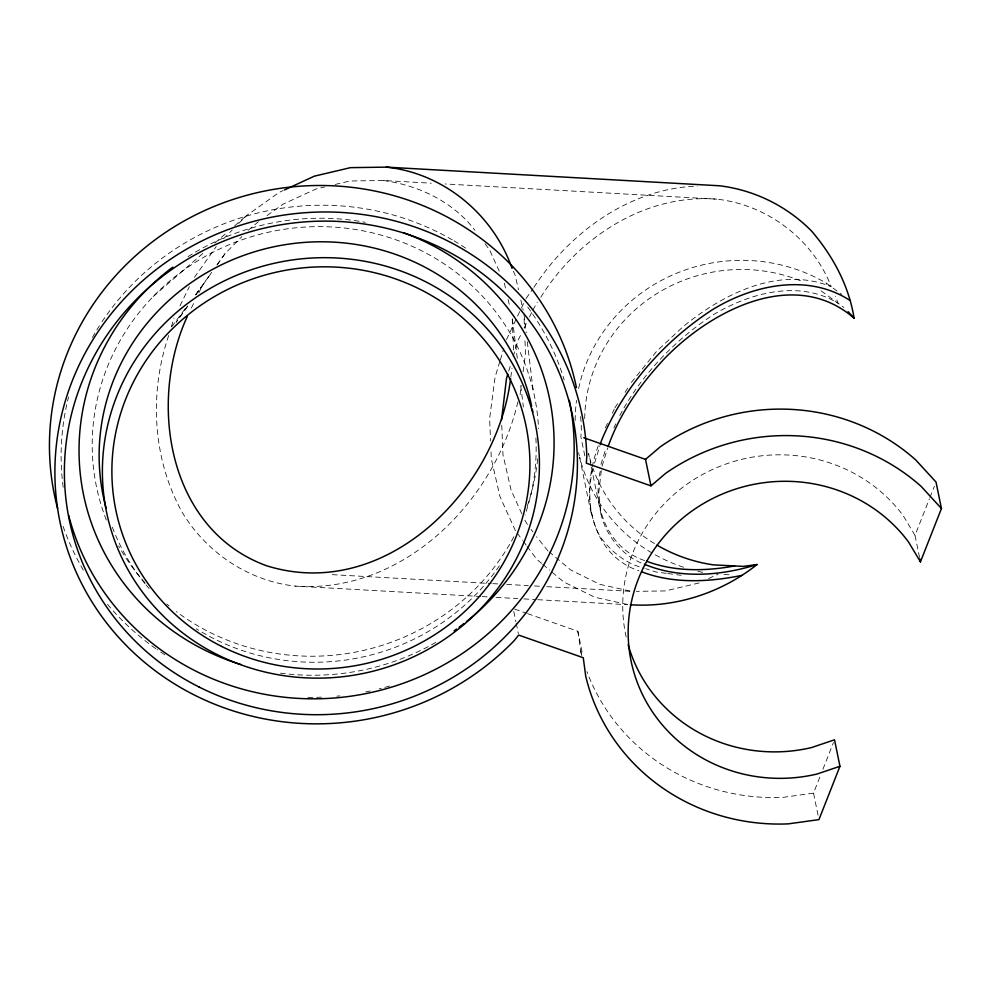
<?xml version="1.0" encoding="UTF-8"?>
<svg xmlns="http://www.w3.org/2000/svg" width="991" height="991" viewBox="0 0 991 991"><rect width="100%" height="100%" fill="white"/><g stroke="black" fill="none" stroke-linecap="round" stroke-linejoin="round"><path stroke-width="0.74" stroke-dasharray="4.96 3.72" d="M592.779 468.793C583.142 508.68 596.731 556.645 638.997 570.853M600.249 471.27C591.763 506.897 608.585 548.927 645.153 560.733M601.302 470.626L598.737 492.899L601.376 515.915C607.347 537.147 622.385 555.468 643.01 563.768M510.811 377.175L511.975 368.268M520.102 394.653L521.303 385.487M523.112 371.749L525.515 353.428L524.896 338.501M168.705 335.466C149.121 392.857 152.453 458.598 182.034 512.037C206.277 552.495 248.345 580.937 295.454 586.139L480.66 596.495M171.344 326.782L173.982 318.099M499.885 361.343L495.054 377.274L489.628 418.487L490.557 440.884M500.331 359.906L503.837 348.324M506.475 339.64L520.733 309.403M508.705 371.117L510.476 365.283M513.14 356.537L518.008 340.483L521.377 333.595M517.897 401.888C494.546 501.83 403.25 593.832 295.454 586.139M598.267 445.752C587.713 474.776 584.801 508.668 600.125 536.602L600.286 536.8C611.063 551.628 626.188 563.929 644.274 568.239M594.538 463.119L599.803 446.099M600.967 464.432L605.749 448.96M602.057 466.204L607.706 447.92M818.046 815.209L813.524 793.147L820.709 774.9M822.914 769.276L833.419 742.606M919.537 557.45L915.015 535.388L929.385 498.894M929.93 497.482L934.352 486.259M605.352 427.864L608.536 421.163M612.364 413.136L614.271 409.11M613.85 427.988L615.832 423.826M619.784 415.502C641.511 374.573 674.537 340.371 713.074 314.865C749.766 292.927 799.031 279.351 838.052 303.234L835.537 296.272M180.003 305.798L189.368 286.659M191.374 308.052L194.075 302.54M198.795 292.89L202.164 286.003L211.839 272.314M521.402 308.04L525.416 299.839M524.078 328.071L526.778 322.558M529.467 317.046L532.167 311.533M532.836 310.158L537.295 302.156M625.061 392.337L628.195 387.394M631.341 382.452L656.562 351.371L683.01 326.72C723.071 293.893 779.434 265.39 831.238 286.758C812.979 239.289 767.294 204.703 716.79 199.154L445.157 183.967M614.903 407.772L619.573 400.897M194.447 277.356L216.249 246.499M217.116 264.857L225.019 253.659L241.829 236.651M526.085 298.464L533.059 288.592M533.926 287.365C569.627 232.228 630.09 188.216 697.292 186.097M540.813 297.189C577.753 237.84 645.079 193.493 716.79 199.154M187.633 306.058L176.064 322.286L187.794 306.008M195.648 294.835L211.665 272.376M217.017 264.882L225.019 253.659M195.884 294.761L202.164 286.003L195.685 294.649M171.629 326.77L186.432 306.999M223.607 238.707L232.253 229.974M238.732 223.409L246.288 215.765L279.103 192.44L283.166 190.557M248.134 230.284L258.478 221.662M153.147 296.544L205.546 251.107M214.861 243.03L226.505 232.922M234.656 225.861L246.288 215.765M267.075 215.555L283.042 204.196L315.98 188.984L324.825 186.903M708.602 578.571L718.041 574.21M335.144 184.462L349.873 180.994L383.418 180.511L431.271 183.186M699.163 582.931L665.271 590.933L636.296 591.342M813.524 793.147L782.865 797.383A202.226 193.902 -11.6 0 1 586.957 671.65M723.975 574.52L729.896 574.817M332.307 574.656L491.276 583.55M492.824 583.637L498.993 583.984M506.711 584.417L528.314 585.619M534.496 585.966L540.665 586.313M546.834 586.66L631.725 591.404L599.815 584.356L570.766 570.023L549.101 551.851M482.208 596.582L488.377 596.929M496.095 597.362L517.698 598.564M523.88 598.911L536.218 599.605M537.766 599.691L627.278 604.696M666.249 573.331L655.844 571.943L645.723 568.71M667.736 573.529L675.168 574.52M676.655 574.718L681.102 575.313M383.418 180.511C418.586 185.243 453.11 201.78 474.949 230.284M627.34 604.448L594.736 597.239L563.706 581.94L550.897 571.188M514.639 609.093L526.134 613.132M527.571 613.627L577.84 631.267L582.671 654.791M578.608 388.46A164.159 157.396 -11.6 0 1 826.197 283.092L841.805 294.463M821.143 290.908L843.911 307.495M547.961 550.897L536.54 536.738M541.582 563.371L536.924 559.469L527.063 546.276M542.746 564.35L549.732 570.209M485.02 243.749L489.591 249.881L499.625 272.017M527.385 524.487L524.301 519.272M531.04 529.392L532.873 531.833M517.203 533.084L522.579 540.281M523.483 541.482L526.171 545.075M915.015 535.388L902.987 515.332A154.646 148.278 -11.6 0 0 713.991 468.817A154.646 148.278 -11.6 0 0 626.609 638.861M513.288 271.15L515.134 275.225L518.491 289.793M521.786 513.734L511.133 490.223L502.982 454.758L501.669 423.046M515.407 530.68L500.009 496.702L491.301 458.808L490.929 449.852M520.832 299.988L523.174 310.195M504.357 283.178L506.054 290.561M508.086 299.431L509.448 305.339M826.197 283.092L826.444 284.293M591.045 465.597L588.567 453.531A154.646 148.278 -11.6 0 0 590.983 462.388M591.354 467.095L601.376 515.915M584.814 455.835L580.887 436.709L581.383 429.896A266.455 255.492 -11.6 0 0 580.602 416.257M579.611 457.223L591.701 516.088M577.84 631.267L581.506 655.67M513.809 611.534L515.927 621.828M516.224 623.302L518.343 633.596M517.29 358.296L512.161 317.157L513.549 350.38M520.721 385.722L523.372 407.041M524.028 314.618L526.209 332.728M527.299 341.784L533.121 390.07M524.09 319.077L524.462 328.046M389.624 686.007A266.455 255.492 -11.6 0 1 379.243 688.856M370.312 690.962A266.455 255.492 -11.6 0 1 365.803 691.904M339.888 695.868A266.455 255.492 -11.6 0 1 336.829 696.165M321.53 697.168A266.455 255.492 -11.6 0 1 304.646 697.292M164.803 654.741A266.455 255.492 -11.6 0 1 157.061 649.551M155.798 648.659A266.455 255.492 -11.6 0 1 106.136 602.689M83.355 570.159A266.455 255.492 -11.6 0 1 61.975 523.087M581.804 655.67A202.226 193.902 -11.6 0 1 580.305 649.786M537.667 458.858A223.632 214.428 -11.6 0 1 526.233 508.928M513.871 536.763A223.632 214.428 -11.6 0 1 176.336 611.62M169.102 605.947A223.632 214.428 -11.6 0 1 166.748 604.002M144.946 582.782A223.632 214.428 -11.6 0 1 118.598 545.892M106.371 520.064A223.632 214.428 -11.6 0 1 271.038 231.659A223.632 214.428 -11.6 0 1 538.534 428.756M535.883 437.985A218.875 209.869 -11.6 0 1 525.019 514.973M499.402 565.799A218.875 209.869 -11.6 0 1 196.342 628.802M149.133 588.543A218.875 209.869 -11.6 0 1 146.135 585.024M145.157 583.835A218.875 209.869 -11.6 0 1 111.723 525.664M63.176 487.262A256.942 246.363 -11.6 0 1 68.552 397.007M92.423 337.46A256.942 246.363 -11.6 0 1 100.376 324.292M102.048 321.728A256.942 246.363 -11.6 0 1 452.726 240.095M454.014 240.838A256.942 246.363 -11.6 0 1 468.334 249.93M527.683 307.012A256.942 246.363 -11.6 0 1 564.176 379.9M435.805 642.428A237.914 228.116 -11.6 0 1 278.36 672.852M188.005 256.644A237.914 228.116 -11.6 0 1 365.357 222.343M654.456 543.588A154.646 148.278 -11.6 0 1 592.915 468.223M584.69 418.586A154.646 148.278 -11.6 0 1 803.825 282.162M702.693 572.315A164.159 157.396 -11.6 0 1 696.723 570.989M683.555 567.236A164.159 157.396 -11.6 0 1 653.23 553.684M651.942 552.928A164.159 157.396 -11.6 0 1 579.673 457.21M579.301 455.711A164.159 157.396 -11.6 0 1 578.62 452.714M575.176 420.494A164.159 157.396 -11.6 0 1 576.539 400.376"/><path stroke-width="1.49" d="M510.613 378.661C496.875 490.384 384.669 602.875 266.443 565.7C167.9 529.714 147.671 402.742 187.336 316.327M507.813 374.041L506.488 378.413L501.545 420.023M600.236 444.674L601.549 440.413C623.748 386.849 663.512 341.771 711.798 310.109C752.466 284.9 807.541 272.859 850.018 300.459M608.152 446.507C619.387 414.399 639.344 385.995 662.211 361.083L662.471 360.749C708.726 311.533 793.952 265.836 854.093 318.185C848.891 285.643 832.886 255.951 811.604 231.101C786.916 206.078 754.585 190.111 719.689 185.788L386.317 167.132L350.492 167.652L314.283 176.187L284.516 189.938M839.959 766.278L818.95 819.619L788.303 823.868A202.226 193.902 -11.6 0 1 585.731 676.258L583.278 657.739L518.64 635.07L514.292 640.545A266.455 255.492 -11.6 0 1 94.405 605.736A266.455 255.492 -11.6 0 1 244.752 223.929A266.455 255.492 -11.6 0 1 586.821 456.368L586.325 463.193L650.963 485.863L665.642 473.339A202.226 193.902 -11.6 0 1 921.172 486.42L941.45 508.519L920.453 561.86L908.413 541.817A154.646 148.278 -11.6 0 0 710.336 499.699A154.646 148.278 -11.6 0 0 637.82 683.852A154.646 148.278 -11.6 0 0 816.968 774.045L839.959 766.278L834.521 739.806L811.542 747.573A154.646 148.278 -11.6 0 1 628.158 644.769M583.761 437.725L645.525 459.378L660.204 446.867A202.226 193.902 -11.6 0 1 915.746 459.948L936.012 482.047L941.45 508.519M656.996 545.112A154.646 148.278 -11.6 0 0 713.285 564.858L743.473 566.394L757.112 564.511C721.535 592.742 675.751 607.805 630.313 604.758M757.112 564.511C720.915 575.882 680.061 579.091 644.385 564.251M734.604 565.948C705.567 571.312 674.499 571.819 646.59 561.24M741.751 575.424C708.899 582.076 673.446 584.009 641.697 571.807M386.317 167.132C443.547 173.115 493.245 214.465 512.062 268.425M848.085 311.632L854.093 318.185M919.846 558.924L920.453 561.86M645.525 459.378L650.963 485.863M57.614 508.494A266.455 255.492 -11.6 0 1 256.917 192.737A266.455 255.492 -11.6 0 1 576.44 387.63M532.278 409.184A218.875 209.869 -11.6 0 1 532.861 412.182M106.124 508.185A218.875 209.869 -11.6 0 1 268.14 248.072A218.875 209.869 -11.6 0 1 531.672 406.199M569.342 400.364A256.942 246.363 -11.6 0 1 373.31 692.015A256.942 246.363 -11.6 0 1 68.664 515.407M404.031 232.91A237.914 228.116 -11.6 0 1 466.451 621.58M464.023 623.488A237.914 228.116 -11.6 0 1 459.093 627.216M456.603 629.037A237.914 228.116 -11.6 0 1 454.089 630.809M240.702 664.453A237.914 228.116 -11.6 0 1 82.166 487.448A237.914 228.116 -11.6 0 1 172.768 267.149M199.03 686.986A256.942 246.363 -11.6 0 0 577.319 456.777A256.942 246.363 -11.6 0 0 186.358 259.952A256.942 246.363 -11.6 0 0 199.03 686.986M217.079 654.531A218.875 209.869 -11.6 0 0 539.327 458.424A218.875 209.869 -11.6 0 0 206.289 290.759A218.875 209.869 -11.6 0 0 217.079 654.531M221.6 646.417A209.361 200.739 -11.6 0 0 529.838 458.845A209.361 200.739 -11.6 0 0 211.269 298.464A209.361 200.739 -11.6 0 0 221.6 646.417"/></g></svg>
